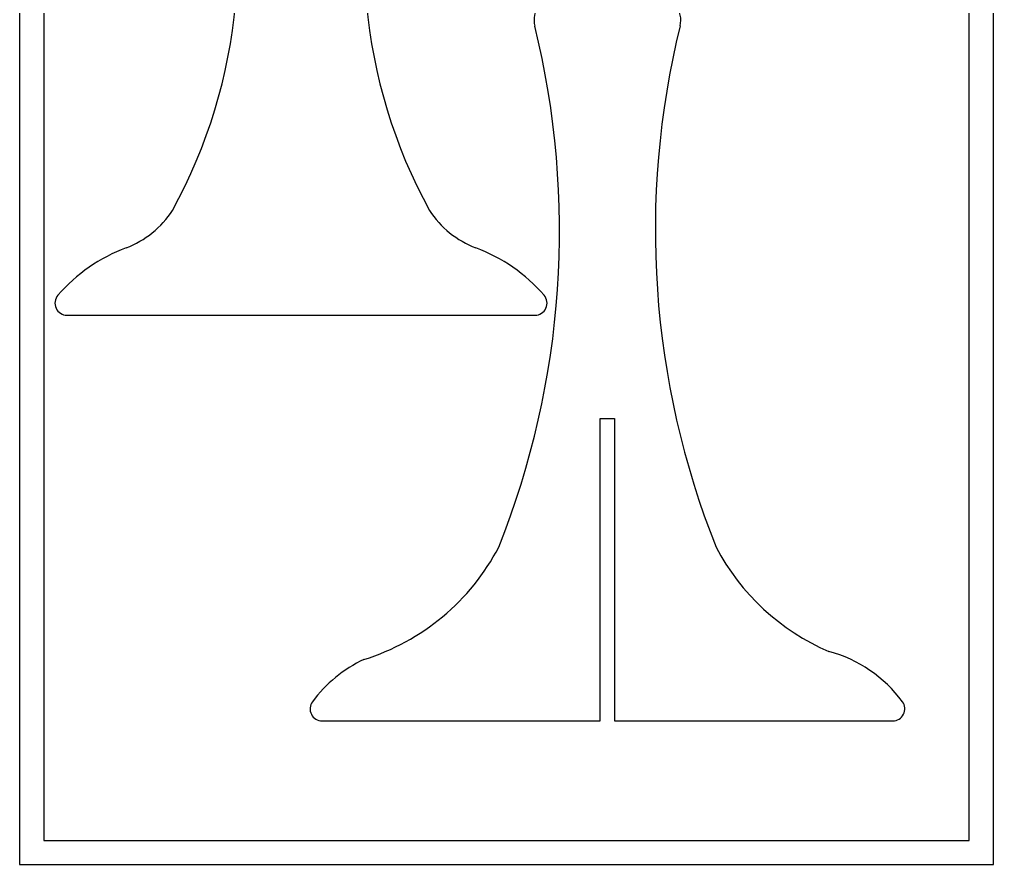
# Model space of a CAD drawing. Extents: x 0 to 4.03, y 0 to 9.75.
# Drawn here: x 0 to 4.027, y 0 to 3.494 of the extents above; entities that cross this region are included whole.
import ezdxf

# ---------------------------------------------------------------- set-up
doc = ezdxf.new("R2010")
doc.units = 0
doc.layers.add('GREEN', color=3, linetype='CONTINUOUS')
doc.layers.add('WHITE', color=7, linetype='CONTINUOUS')

msp = doc.modelspace()

# ---------------------------------------------------------------- linework, layer by layer
at = {"layer": 'GREEN', "linetype": 'CONTINUOUS'}
for p, q in [((0.1, 9.653847), (0.1, 0.1)), ((3.926852, 0.1), (3.926852, 9.653847)), ((0.1, 0.1), (3.926852, 0.1))]:
    msp.add_line(p, q, dxfattribs=at)
at = {"layer": 'WHITE', "linetype": 'CONTINUOUS'}
for p, q in [((0, 9.753847), (0, 0)), ((4.026852, 0), (4.026852, 9.753847)), ((0.196713, 2.271379), (2.13096, 2.271344)), ((2.401209, 0.593701), (2.401209, 1.843701)), ((2.401209, 1.843701), (2.460209, 1.843701)), ((2.460209, 1.843701), (2.460209, 0.593701)), ((1.251388, 0.593701), (2.401209, 0.593701)), ((2.460209, 0.593701), (3.61003, 0.593701)), ((0, 0), (4.026852, 0))]:
    msp.add_line(p, q, dxfattribs=at)
for centre, radius, start, end in [((-1.303055, 3.762921), 2.206106, -28.66407, 18.069352), ((3.6307, 3.762921), 2.206106, 161.930648, 208.66407), ((2.227382, 3.491036), 0.1, 89.874596, 193.814378), ((2.634106, 3.491321), 0.1, -13.818996, 89.999999), ((-1.307428, 2.621863), 3.540103, -21.701916, 13.814378), ((6.168846, 2.621863), 3.540103, 166.181004, 201.701916), ((0.300257, 2.921359), 0.396795, -69.198941, -33.092824), ((2.027388, 2.921359), 0.396795, -146.907176, -110.801059), ((0.688692, 1.893495), 0.702018, 110.645765, 138.98587), ((1.638953, 1.893495), 0.702018, 41.010151, 69.354235), ((0.196714, 2.321379), 0.05, 138.98587, 269.998988), ((2.130961, 2.321344), 0.05, -90.001012, 41.010151), ((1.143707, 1.751293), 0.945826, -72.747316, -27.619417), ((3.717711, 1.751293), 0.945826, -152.380583, -113.095934), ((1.66203, 0.340581), 0.5604, 115.109296, 143.566688), ((3.199388, 0.340581), 0.5604, 36.433312, 74.760678), ((1.251388, 0.643701), 0.05, 143.566688, 270), ((3.61003, 0.643701), 0.05, -90, 36.433312)]:
    msp.add_arc(centre, radius, start, end, dxfattribs=at)

doc.saveas('drawing.dxf')
